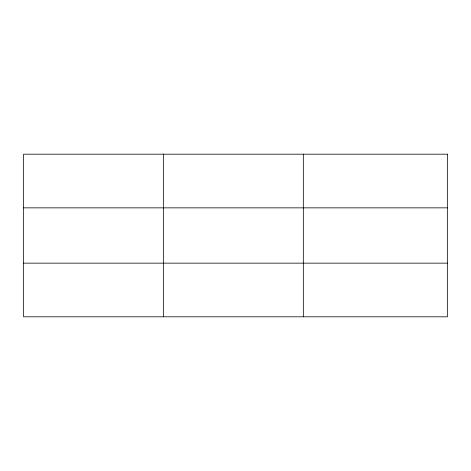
<?xml version="1.0" encoding="UTF-8"?>
<svg xmlns="http://www.w3.org/2000/svg" width="471" height="471" viewBox="0 0 471 471"><rect width="100%" height="100%" fill="white"/><g stroke="black" fill="none" stroke-linecap="round" stroke-linejoin="round"><path stroke-width="0.71" d="M163.437 316.812L163.437 154.188M303.324 316.812L303.324 154.188M23.55 207.852L447.45 207.852M23.55 263.148L447.45 263.148M447.45 154.188L447.45 316.812L23.55 316.812L23.55 154.188L447.45 154.188"/></g></svg>
